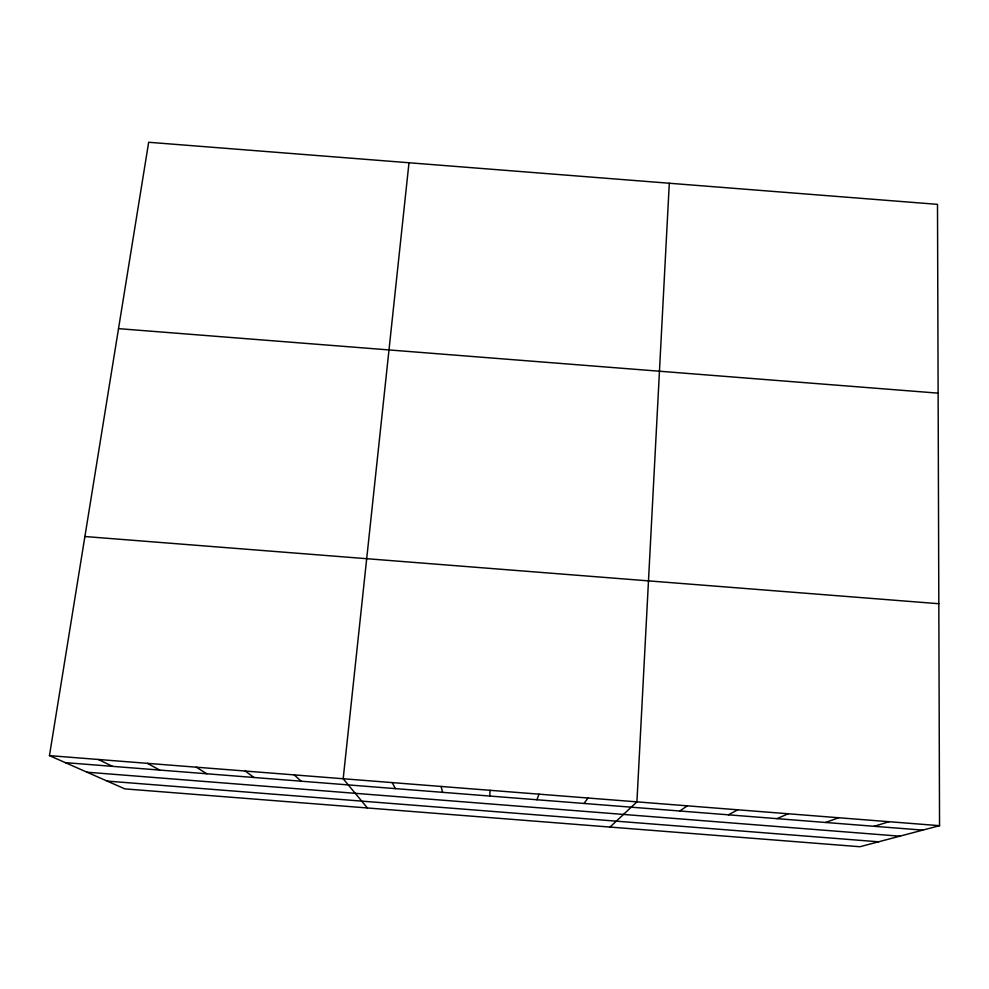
<?xml version="1.0" encoding="UTF-8"?>
<svg xmlns="http://www.w3.org/2000/svg" width="989" height="989" viewBox="0 0 989 989"><rect width="100%" height="100%" fill="white"/><g stroke="black" fill="none" stroke-linecap="round" stroke-linejoin="round"><path stroke-width="1.48" d="M489.765 796.046L490.05 790.31M669.293 183.237L636.916 801.869L609.978 827.064M408.989 162.752L343.183 778.751L367.389 807.976M49.45 755.633L148.671 142.268L937.498 204.352L939.55 825.679L859.923 846.732L124.812 788.876L49.45 755.633L939.55 825.679M536.916 799.755L539.005 794.155M584.079 803.464L587.961 798.012M679.826 811.005L687.355 805.837M728.411 814.825L737.794 809.806M776.995 818.645L788.233 813.774M825.58 822.477L838.672 817.742M874.165 826.297L889.111 821.711M118.532 328.645L938.116 393.152M84.893 536.52L938.821 603.723M65.348 762.643L922.749 830.117M87.044 772.211L899.829 836.187M107.158 781.087L878.578 841.8M98.406 759.478L112.499 766.351M147.361 763.335L159.662 770.06M196.317 767.192L206.812 773.781M245.272 771.037L253.975 777.49M294.228 774.894L301.138 781.199M392.139 782.596L395.452 788.616M441.094 786.453L442.602 792.337"/></g></svg>
